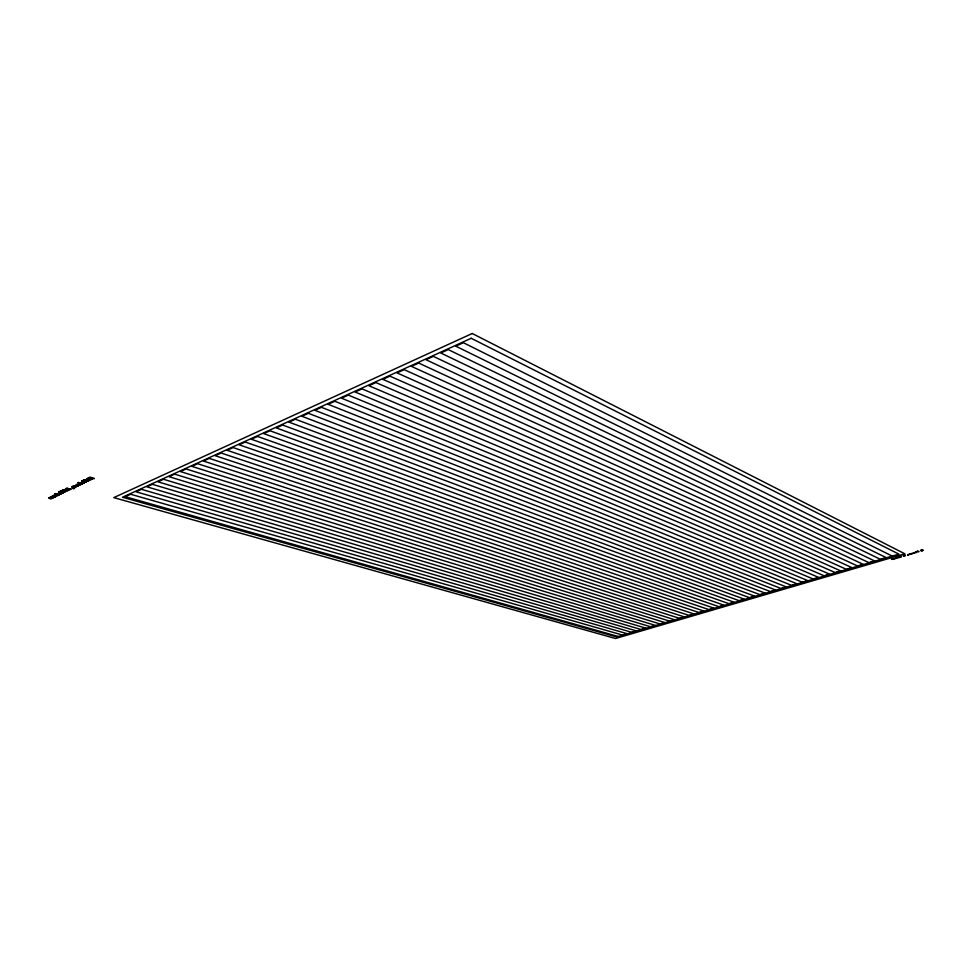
<?xml version="1.0" encoding="UTF-8"?>
<svg xmlns="http://www.w3.org/2000/svg" width="972" height="972" viewBox="0 0 972 972"><rect width="100%" height="100%" fill="white"/><g stroke="black" fill="none" stroke-linecap="round" stroke-linejoin="round"><path stroke-width="1.46" d="M55.647 496.571L52.828 496.182L55.039 496.777L56.789 496.097L54.165 495.356L58.077 495.489L55.149 494.821L52.367 495.951L54.383 497.178M75.002 487.397C65.124 485.271 81.49 489.609 73.933 486.036C85.099 487.033 69.534 484.299 79.971 485.101C72.742 483.643 86.095 485.708 78.562 483.813C77.748 483.922 73.702 485.271 77.493 486.219M55.501 496.704L53.326 497.737L50.471 497.105L53.096 497.846L52.038 498.344L49.208 497.713L51.82 498.454L50.775 498.94L48.6 498.053L51.698 496.522L54.456 497.202M74.856 487.519C71.527 488.746 72.001 485.781 73.823 485.806M73.775 485.769L77.578 486.243M915.527 552.218C913.243 552.825 911.542 554.878 911.894 553.36C914.02 553.202 914.992 553.08 915.588 552.254M897.934 557.357C894.046 558.621 891.3 559.836 891.494 559.264C894.325 559.094 896.767 558.378 897.994 557.393M617.718 636.344L125.254 496.692L130.625 494.25L622.335 634.995L626.976 633.635L136.019 491.783L141.45 489.317L631.63 632.262L636.308 630.889L146.918 486.826L152.41 484.323L641.01 629.516L645.724 628.131L157.938 481.808L163.515 479.269L650.462 626.733L655.213 625.348L169.116 476.717L174.741 474.154L659.988 623.939L664.787 622.542L180.415 471.566L186.126 468.966L669.599 621.12L674.434 619.699L191.873 466.353L197.656 463.717L679.294 618.277L684.167 616.843L203.464 461.068L209.32 458.407L689.063 615.41L693.984 613.964L215.213 455.722L221.142 453.025L698.929 612.518L703.886 611.06L227.108 450.303L233.122 447.57L708.867 609.602L713.873 608.132L239.161 444.812L245.248 442.041L718.891 606.662L723.946 605.179L251.371 439.247L257.544 436.44L729.012 603.697L734.103 602.203L263.74 433.621L269.985 430.778L739.206 600.696L744.345 599.189L276.279 427.911L282.609 425.031L749.497 597.683L754.673 596.164L288.976 422.127L295.391 419.199L759.873 594.633L765.098 593.102L301.855 416.259L308.355 413.294L770.346 591.559L775.62 590.016L314.904 410.318L321.489 407.317L780.917 588.461L786.227 586.906L328.123 404.291L334.805 401.254L791.573 585.338L796.931 583.771L341.524 398.192L348.304 395.106L802.325 582.192L807.732 580.6L355.12 392.008L361.985 388.873L813.163 579.008L818.631 577.404L368.898 385.726L375.86 382.555L824.11 575.788L829.626 574.173L382.871 379.359L389.93 376.152L835.155 572.557L840.719 570.916L397.038 372.908L404.206 369.652L846.296 569.288L851.909 567.636L411.411 366.359L418.677 363.054L857.547 565.983L863.209 564.319L425.991 359.725L433.354 356.372L868.895 562.654L874.606 560.978L440.766 352.994L448.25 349.592L880.34 559.301L886.112 557.6L455.771 346.166L463.352 342.703L891.895 555.911M86.253 480.204L88.525 480.946L86.253 480.204M908.285 554.927L907.617 555.194L908.285 554.927M54.979 493.655L57.47 495.027L59.657 494.347L54.979 493.655M58.563 491.941L61.054 493.326L63.253 492.646L58.563 491.941M78.222 482.574L80.7 483.995L82.936 483.303L78.222 482.574M81.915 480.824L84.382 482.246L86.617 481.553L81.915 480.824M910.011 553.748C905.09 556.008 914.944 553.032 910.011 553.748M62.196 491.2C63.484 493.351 68.635 490.714 63.508 491.929L63.484 490.86L59.948 491.212L62.196 491.2M64.602 490.058C65.877 492.209 71.053 489.572 65.914 490.787L65.889 489.718L62.342 490.058L64.602 490.058M88.999 480.472L87.541 481.201L85.463 480.618L86.678 479.986L83.276 480.107L88.999 480.472M90.165 477.313C102.133 480.034 84.26 477.932 90.165 477.313M68.186 489.985L71.211 489.256L66.752 489.135L66.412 488.552L68.089 488.394L66.655 488.296L65.464 488.904L70.227 489.341L68.186 489.985M89.23 479.998L92.304 479.257L87.808 479.111L87.492 478.528L89.181 478.358L87.747 478.248L86.52 478.88L91.319 479.342L89.23 479.998M72.305 488.236L74.066 488.6L72.305 488.236M61.102 494.019L60.215 494.055L61.102 494.019M84.406 482.975L83.507 483.011L84.406 482.975M899.61 556.385C899.671 558.426 903.717 555.522 899.537 556.361C897.642 558.207 903.875 556.349 899.61 556.385M903.583 555.231C903.632 557.272 907.702 554.356 903.51 555.194C901.603 557.053 907.86 555.182 903.583 555.231M917.24 551.233C918.977 552.837 920.241 550.784 917.24 551.233M921.286 550.055C920.934 551.853 924.761 549.788 921.286 550.055C919.233 552.145 926.498 549.484 921.213 550.031M472.21 333.493L113.797 497.615L615.495 638.507L904.847 553.809L472.21 333.493M471.189 338.28L122.472 497.239L616.588 636.927L898.906 554.137L471.189 338.28M898.541 557.15C900.74 558.244 896.913 557.563 898.541 557.15M916.146 552.011C918.309 553.117 914.506 552.424 916.146 552.011M86.204 482.051L82.098 480.861L86.204 482.051M82.523 483.801L78.416 482.622L82.523 483.801M62.864 493.132L58.745 491.978L62.864 493.132M59.268 494.833L55.161 493.691L59.268 494.833"/></g></svg>
